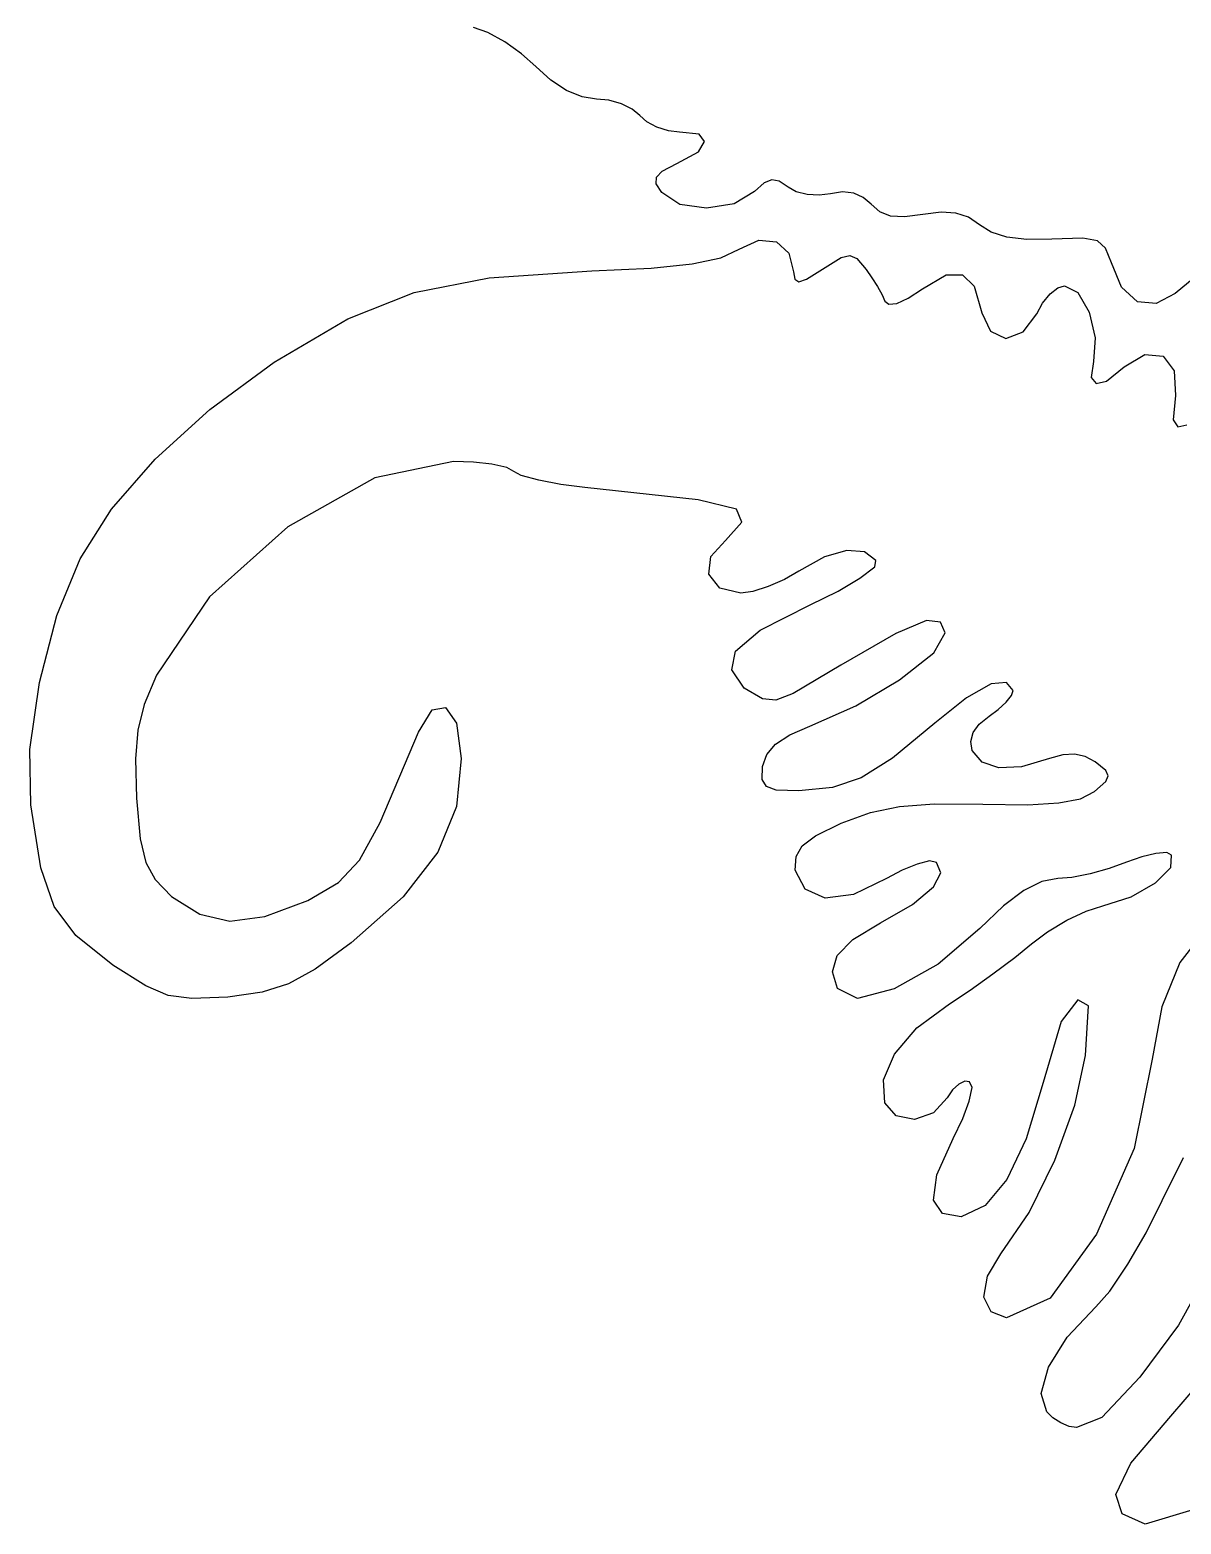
# Model space of a CAD drawing. Header units: metres. Extents: x -276 to 353, y -236 to 239.
# Drawn here: x -268.1 to -163.2, y -134.9 to 1.2 of the extents above; entities that cross this region are included whole.
import ezdxf

# ---------------------------------------------------------------- set-up
doc = ezdxf.new("R2010")
doc.units = ezdxf.units.M
doc.layers.add('Draw', color=2, linetype='CONTINUOUS')

msp = doc.modelspace()

# ---------------------------------------------------------------- linework, layer by layer
at = {"layer": 'draw'}
for p, q in [((-226.38, 0.95), (-227.67, 1.4)), ((-224.84, 0.09), (-226.38, 0.95)), ((-223.3, -1), (-224.84, 0.09)), ((-222.01, -2.17), (-223.3, -1)), ((-220.65, -3.4), (-222.01, -2.17)), ((-219.22, -4.34), (-220.65, -3.4)), ((-217.8, -4.93), (-219.22, -4.34)), ((-216.49, -5.13), (-217.8, -4.93)), ((-215.37, -5.24), (-216.49, -5.13)), ((-214.22, -5.57), (-215.37, -5.24)), ((-213.22, -6.05), (-214.22, -5.57)), ((-212.55, -6.63), (-213.22, -6.05)), ((-211.9, -7.2), (-212.55, -6.63)), ((-210.98, -7.69), (-211.9, -7.2)), ((-209.93, -8.02), (-210.98, -7.69)), ((-208.93, -8.13), (-209.93, -8.02)), ((-207.14, -8.33), (-208.93, -8.13)), ((-207.2, -9.93), (-206.65, -9)), ((-206.65, -9), (-207.14, -8.33)), ((-209.16, -10.99), (-207.2, -9.93)), ((-211.04, -12.84), (-211.03, -12.23)), ((-211.03, -12.23), (-210.5, -11.68)), ((-210.5, -11.68), (-209.16, -10.99)), ((-210.53, -13.65), (-211.04, -12.84)), ((-202.1, -13.53), (-203.95, -14.66)), ((-201.22, -12.77), (-202.1, -13.53)), ((-200.53, -12.49), (-201.22, -12.77)), ((-199.85, -12.61), (-200.53, -12.49)), ((-199.04, -13.14), (-199.85, -12.61)), ((-198.31, -13.56), (-199.04, -13.14)), ((-197.3, -13.82), (-198.31, -13.56)), ((-194.07, -13.59), (-195.18, -13.75)), ((-193.06, -13.7), (-194.07, -13.59)), ((-208.9, -14.73), (-210.53, -13.65)), ((-206.46, -15.07), (-208.9, -14.73)), ((-203.95, -14.66), (-206.46, -15.07)), ((-196.21, -13.89), (-197.3, -13.82)), ((-195.18, -13.75), (-196.21, -13.89)), ((-192.2, -14.08), (-193.06, -13.7)), ((-191.48, -14.71), (-192.2, -14.08)), ((-190.68, -15.4), (-191.48, -14.71)), ((-189.7, -15.78), (-190.68, -15.4)), ((-188.44, -15.85), (-189.7, -15.78)), ((-186.77, -15.64), (-188.44, -15.85)), ((-185.1, -15.44), (-186.77, -15.64)), ((-183.75, -15.52), (-185.1, -15.44)), ((-182.61, -15.89), (-183.75, -15.52)), ((-181.61, -16.57), (-182.61, -15.89)), ((-180.55, -17.25), (-181.61, -16.57)), ((-179.12, -17.7), (-180.55, -17.25)), ((-205.17, -19.58), (-203.5, -18.8)), ((-203.5, -18.8), (-201.7, -17.99)), ((-201.7, -17.99), (-200.08, -18.12)), ((-200.08, -18.12), (-198.97, -19.15)), ((-177.3, -17.91), (-179.12, -17.7)), ((-175.03, -17.89), (-177.3, -17.91)), ((-172.19, -17.81), (-175.03, -17.89)), ((-170.87, -18.05), (-172.19, -17.81)), ((-170.12, -18.72), (-170.87, -18.05)), ((-169.6, -20.03), (-170.12, -18.72)), ((-211.5, -20.52), (-207.78, -20.13)), ((-207.78, -20.13), (-205.17, -19.58)), ((-198.97, -19.15), (-198.55, -20.86)), ((-195.89, -20.61), (-194.21, -19.57)), ((-194.21, -19.57), (-193.42, -19.36)), ((-193.42, -19.36), (-192.77, -19.64)), ((-192.77, -19.64), (-191.92, -20.64)), ((-168.67, -22.27), (-169.6, -20.03)), ((-233.07, -22.75), (-226.24, -21.41)), ((-226.24, -21.41), (-216.92, -20.77)), ((-216.92, -20.77), (-211.5, -20.52)), ((-198.55, -20.86), (-198.42, -21.54)), ((-198.42, -21.54), (-198.06, -21.76)), ((-198.06, -21.76), (-197.37, -21.54)), ((-197.37, -21.54), (-195.89, -20.61)), ((-191.92, -20.64), (-191.4, -21.4)), ((-191.4, -21.4), (-190.89, -22.21)), ((-186.79, -22.41), (-184.63, -21.15)), ((-184.63, -21.15), (-183.15, -21.12)), ((-183.15, -21.12), (-182.1, -22.18)), ((-162.06, -21.41), (-163.78, -22.83)), ((-239.12, -25.15), (-233.07, -22.75)), ((-190.89, -22.21), (-190.47, -22.97)), ((-190.47, -22.97), (-190.23, -23.52)), ((-188.09, -23.27), (-186.79, -22.41)), ((-182.1, -22.18), (-181.4, -24.61)), ((-175.86, -23.71), (-175.18, -22.88)), ((-175.18, -22.88), (-174.47, -22.31)), ((-174.47, -22.31), (-173.87, -22.13)), ((-173.87, -22.13), (-172.65, -22.73)), ((-172.65, -22.73), (-171.63, -24.55)), ((-167.22, -23.58), (-168.67, -22.27)), ((-163.78, -22.83), (-165.51, -23.75)), ((-190.23, -23.52), (-189.85, -23.82)), ((-189.85, -23.82), (-189.13, -23.74)), ((-189.13, -23.74), (-188.09, -23.27)), ((-176.4, -24.7), (-175.86, -23.71)), ((-165.51, -23.75), (-167.22, -23.58)), ((-245.82, -29.1), (-239.12, -25.15)), ((-181.4, -24.61), (-180.6, -26.27)), ((-177.63, -26.34), (-176.4, -24.7)), ((-171.63, -24.55), (-171.07, -26.88)), ((-180.6, -26.27), (-179.2, -26.92)), ((-179.2, -26.92), (-177.63, -26.34)), ((-171.07, -26.88), (-171.24, -29.02)), ((-168.42, -29.51), (-166.54, -28.39)), ((-166.54, -28.39), (-164.89, -28.54)), ((-164.89, -28.54), (-163.87, -29.89)), ((-251.68, -33.41), (-245.82, -29.1)), ((-171.24, -29.02), (-171.44, -30.49)), ((-170.04, -30.82), (-168.42, -29.51)), ((-163.87, -29.89), (-163.77, -32.14)), ((-171.44, -30.49), (-170.99, -31.04)), ((-170.99, -31.04), (-170.04, -30.82)), ((-163.77, -32.14), (-163.98, -34.33)), ((-256.66, -37.91), (-251.68, -33.41)), ((-163.98, -34.33), (-163.54, -34.98)), ((-163.54, -34.98), (-162.72, -34.81)), ((-260.64, -42.49), (-256.66, -37.91)), ((-229.49, -38.13), (-236.67, -39.61)), ((-227.68, -38.19), (-229.49, -38.13)), ((-226.01, -38.39), (-227.68, -38.19)), ((-224.64, -38.68), (-226.01, -38.39)), ((-224, -39.04), (-224.64, -38.68)), ((-223.34, -39.42), (-224, -39.04)), ((-221.72, -39.85), (-223.34, -39.42)), ((-236.67, -39.61), (-244.6, -44.1)), ((-219.73, -40.23), (-221.72, -39.85)), ((-217.55, -40.51), (-219.73, -40.23)), ((-207.21, -41.63), (-217.55, -40.51)), ((-203.73, -42.48), (-207.21, -41.63)), ((-263.49, -47.01), (-260.64, -42.49)), ((-203.26, -43.67), (-203.73, -42.48)), ((-244.6, -44.1), (-251.72, -50.46)), ((-204.73, -45.33), (-203.26, -43.67)), ((-206.08, -46.78), (-204.73, -45.33)), ((-193.68, -46.23), (-195.72, -46.82)), ((-192.08, -46.35), (-193.68, -46.23)), ((-265.61, -52.15), (-263.49, -47.01)), ((-206.26, -48.4), (-206.08, -46.78)), ((-195.72, -46.82), (-198.05, -48.13)), ((-191.04, -47.15), (-192.08, -46.35)), ((-191.13, -47.72), (-191.04, -47.15)), ((-205.24, -49.66), (-206.26, -48.4)), ((-199.37, -48.89), (-200.84, -49.53)), ((-198.05, -48.13), (-199.37, -48.89)), ((-194.47, -49.94), (-192.49, -48.75)), ((-192.49, -48.75), (-191.13, -47.72)), ((-203.34, -50.12), (-205.24, -49.66)), ((-202.25, -49.98), (-203.34, -50.12)), ((-200.84, -49.53), (-202.25, -49.98)), ((-197.02, -51.18), (-194.47, -49.94)), ((-251.72, -50.46), (-256.54, -57.6)), ((-201.58, -53.49), (-197.02, -51.18)), ((-267.2, -58.28), (-265.61, -52.15)), ((-186.44, -52.61), (-189.22, -53.79)), ((-185.16, -52.76), (-186.44, -52.61)), ((-184.72, -53.75), (-185.16, -52.76)), ((-203.82, -55.4), (-201.58, -53.49)), ((-189.22, -53.79), (-194.23, -56.69)), ((-185.76, -55.56), (-184.72, -53.75)), ((-204.17, -57.12), (-203.82, -55.4)), ((-188.9, -58.01), (-185.76, -55.56)), ((-203.02, -58.77), (-204.17, -57.12)), ((-194.23, -56.69), (-198.58, -59.26)), ((-268.08, -64.38), (-267.2, -58.28)), ((-256.54, -57.6), (-257.66, -60.26)), ((-192.88, -60.4), (-188.9, -58.01)), ((-180.54, -58.4), (-182.8, -59.67)), ((-179.16, -58.26), (-180.54, -58.4)), ((-178.55, -59), (-179.16, -58.26)), ((-201.37, -59.75), (-203.02, -58.77)), ((-200.15, -59.88), (-201.37, -59.75)), ((-198.58, -59.26), (-200.15, -59.88)), ((-182.8, -59.67), (-185.66, -61.97)), ((-179.19, -60.05), (-178.69, -59.44)), ((-178.69, -59.44), (-178.55, -59)), ((-257.66, -60.26), (-258.26, -62.61)), ((-232.7, -62.8), (-231.46, -60.75)), ((-231.46, -60.75), (-230.24, -60.55)), ((-230.24, -60.55), (-229.23, -61.97)), ((-197.05, -62.24), (-192.88, -60.4)), ((-180.73, -61.33), (-179.9, -60.71)), ((-179.9, -60.71), (-179.19, -60.05)), ((-229.23, -61.97), (-228.79, -65.2)), ((-198.89, -63.03), (-197.05, -62.24)), ((-185.66, -61.97), (-189.54, -65.17)), ((-182.19, -62.83), (-181.63, -62.06)), ((-181.63, -62.06), (-180.73, -61.33)), ((-258.26, -62.61), (-258.47, -65.22)), ((-236.19, -71.01), (-232.7, -62.8)), ((-200.98, -64.83), (-200.18, -63.88)), ((-200.18, -63.88), (-198.89, -63.03)), ((-182.39, -63.63), (-182.19, -62.83)), ((-182.26, -64.45), (-182.39, -63.63)), ((-268, -69.41), (-268.08, -64.38)), ((-258.47, -65.22), (-258.36, -68.81)), ((-228.79, -65.2), (-229.22, -69.57)), ((-201.37, -65.91), (-200.98, -64.83)), ((-189.54, -65.17), (-192.37, -66.94)), ((-181.37, -65.53), (-182.26, -64.45)), ((-175.22, -65.19), (-177.78, -65.94)), ((-174.01, -64.84), (-175.22, -65.19)), ((-172.95, -64.78), (-174.01, -64.84)), ((-171.98, -65), (-172.95, -64.78)), ((-171.07, -65.49), (-171.98, -65)), ((-201.4, -67.11), (-201.37, -65.91)), ((-179.86, -66.05), (-181.37, -65.53)), ((-177.78, -65.94), (-179.86, -66.05)), ((-170.1, -66.28), (-171.07, -65.49)), ((-169.88, -66.76), (-170.1, -66.28)), ((-201.01, -67.75), (-201.4, -67.11)), ((-200.11, -68.06), (-201.01, -67.75)), ((-194.99, -67.83), (-198.06, -68.13)), ((-192.37, -66.94), (-194.99, -67.83)), ((-171.13, -68.18), (-170.11, -67.27)), ((-170.11, -67.27), (-169.88, -66.76)), ((-258.36, -68.81), (-258.03, -72.5)), ((-198.06, -68.13), (-200.11, -68.06)), ((-188.9, -69.56), (-185.72, -69.32)), ((-185.72, -69.32), (-181.29, -69.36)), ((-181.29, -69.36), (-177.19, -69.41)), ((-177.19, -69.41), (-174.37, -69.24)), ((-174.37, -69.24), (-172.4, -68.85)), ((-172.4, -68.85), (-171.13, -68.18)), ((-267.09, -75.16), (-268, -69.41)), ((-229.22, -69.57), (-230.94, -73.71)), ((-194.2, -71.09), (-191.54, -70.12)), ((-191.54, -70.12), (-188.9, -69.56)), ((-238.06, -74.46), (-236.19, -71.01)), ((-196.54, -72.22), (-194.2, -71.09)), ((-258.03, -72.5), (-257.53, -74.65)), ((-198.31, -74.11), (-197.76, -73.13)), ((-197.76, -73.13), (-196.54, -72.22)), ((-257.53, -74.65), (-256.67, -76.22)), ((-239.96, -76.48), (-238.06, -74.46)), ((-230.94, -73.71), (-234.1, -77.8)), ((-198.38, -75.35), (-198.31, -74.11)), ((-187.29, -74.81), (-188.65, -75.36)), ((-186.15, -74.52), (-187.29, -74.81)), ((-185.52, -74.65), (-186.15, -74.52)), ((-185.13, -75.59), (-185.52, -74.65)), ((-168.23, -74.64), (-169.79, -75.21)), ((-166.82, -74.13), (-168.23, -74.64)), ((-165.55, -73.83), (-166.82, -74.13)), ((-164.56, -73.76), (-165.55, -73.83)), ((-164.13, -74), (-164.56, -73.76)), ((-164.18, -75.13), (-164.13, -74)), ((-265.87, -78.67), (-267.09, -75.16)), ((-197.47, -77.09), (-198.38, -75.35)), ((-190.06, -76.13), (-193.08, -77.58)), ((-188.65, -75.36), (-190.06, -76.13)), ((-185.81, -76.89), (-185.13, -75.59)), ((-174.47, -76.13), (-175.93, -76.4)), ((-173.19, -76.02), (-174.47, -76.13)), ((-171.53, -75.69), (-173.19, -76.02)), ((-169.79, -75.21), (-171.53, -75.69)), ((-165.57, -76.51), (-164.18, -75.13)), ((-256.67, -76.22), (-255.19, -77.76)), ((-242.76, -78.13), (-239.96, -76.48)), ((-195.67, -77.91), (-197.47, -77.09)), ((-187.7, -78.48), (-185.81, -76.89)), ((-177.57, -77.22), (-179.42, -78.61)), ((-175.93, -76.4), (-177.57, -77.22)), ((-167.79, -77.79), (-165.57, -76.51)), ((-263.89, -81.31), (-265.87, -78.67)), ((-255.19, -77.76), (-252.61, -79.38)), ((-246.69, -79.59), (-242.76, -78.13)), ((-234.1, -77.8), (-238.82, -81.99)), ((-193.08, -77.58), (-195.67, -77.91)), ((-190.61, -80.16), (-187.7, -78.48)), ((-179.42, -78.61), (-181.58, -80.66)), ((-171.88, -79.08), (-170.38, -78.61)), ((-170.38, -78.61), (-167.79, -77.79)), ((-252.61, -79.38), (-249.87, -79.99)), ((-249.87, -79.99), (-246.69, -79.59)), ((-193.14, -81.67), (-190.61, -80.16)), ((-175.42, -80.97), (-173.66, -79.92)), ((-173.66, -79.92), (-171.88, -79.08)), ((-260.53, -84), (-263.89, -81.31)), ((-181.58, -80.66), (-185.38, -83.92)), ((-176.88, -82.08), (-175.42, -80.97)), ((-161.25, -81.04), (-163.36, -83.78)), ((-238.82, -81.99), (-242.1, -84.38)), ((-194.57, -83.13), (-193.14, -81.67)), ((-178.4, -83.32), (-176.88, -82.08)), ((-257.53, -85.89), (-260.53, -84)), ((-242.1, -84.38), (-244.53, -85.72)), ((-194.99, -84.61), (-194.57, -83.13)), ((-185.38, -83.92), (-189.37, -86.16)), ((-180.38, -84.81), (-178.4, -83.32)), ((-163.36, -83.78), (-165, -87.8)), ((-244.53, -85.72), (-246.94, -86.48)), ((-194.54, -86.15), (-194.99, -84.61)), ((-182.47, -86.29), (-180.38, -84.81)), ((-255.47, -86.76), (-257.53, -85.89)), ((-253.33, -87.05), (-255.47, -86.76)), ((-250.06, -86.92), (-253.33, -87.05)), ((-246.94, -86.48), (-250.06, -86.92)), ((-192.72, -87.04), (-194.54, -86.15)), ((-189.37, -86.16), (-192.72, -87.04)), ((-184.34, -87.52), (-182.47, -86.29)), ((-187.3, -89.73), (-184.34, -87.52)), ((-172.66, -87.18), (-174.17, -89.13)), ((-171.67, -87.73), (-172.66, -87.18)), ((-171.96, -92.24), (-171.67, -87.73)), ((-165, -87.8), (-165.87, -92.57)), ((-189.35, -92.13), (-187.3, -89.73)), ((-174.17, -89.13), (-175.8, -94.7)), ((-190.36, -94.47), (-189.35, -92.13)), ((-172.94, -96.77), (-171.96, -92.24)), ((-165.87, -92.57), (-167.53, -100.7)), ((-190.22, -96.56), (-190.36, -94.47)), ((-183.49, -94.84), (-184.05, -95.36)), ((-182.95, -94.59), (-183.49, -94.84)), ((-182.51, -94.65), (-182.95, -94.59)), ((-182.54, -96.39), (-182.28, -95.15)), ((-182.28, -95.15), (-182.51, -94.65)), ((-175.8, -94.7), (-177.35, -99.82)), ((-189.19, -97.72), (-190.22, -96.56)), ((-184.54, -96.1), (-185.79, -97.46)), ((-184.05, -95.36), (-184.54, -96.1)), ((-183.11, -97.98), (-182.54, -96.39)), ((-187.54, -98.07), (-189.19, -97.72)), ((-185.79, -97.46), (-187.54, -98.07)), ((-183.99, -99.79), (-183.11, -97.98)), ((-174.75, -101.77), (-172.94, -96.77)), ((-185.5, -103.12), (-183.99, -99.79)), ((-177.35, -99.82), (-179.12, -103.53)), ((-167.53, -100.7), (-170.95, -108.5)), ((-177.09, -106.53), (-174.75, -101.77)), ((-164.98, -105.45), (-163.03, -101.54)), ((-185.8, -105.41), (-185.5, -103.12)), ((-179.12, -103.53), (-181.1, -105.9)), ((-184.99, -106.63), (-185.8, -105.41)), ((-181.1, -105.9), (-183.28, -106.93)), ((-166.44, -108.38), (-164.98, -105.45)), ((-183.28, -106.93), (-184.99, -106.63)), ((-179.66, -110.3), (-177.09, -106.53)), ((-170.95, -108.5), (-175.16, -114.35)), ((-168.11, -111.25), (-166.44, -108.38)), ((-180.89, -112.34), (-179.66, -110.3)), ((-169.74, -113.69), (-168.11, -111.25)), ((-181.21, -114.26), (-180.89, -112.34)), ((-160.69, -111.76), (-163.49, -116.79)), ((-180.55, -115.59), (-181.21, -114.26)), ((-171.01, -115.13), (-169.74, -113.69)), ((-179.16, -116.13), (-180.55, -115.59)), ((-175.16, -114.35), (-179.16, -116.13)), ((-173.61, -117.89), (-171.01, -115.13)), ((-163.49, -116.79), (-167, -121.53)), ((-175.32, -120.63), (-173.61, -117.89)), ((-176, -123.01), (-175.32, -120.63)), ((-167, -121.53), (-170.48, -125.21)), ((-164.19, -125.1), (-161.58, -122.06)), ((-175.49, -124.7), (-176, -123.01)), ((-174.93, -125.24), (-175.49, -124.7)), ((-167.82, -129.38), (-164.19, -125.1)), ((-174.21, -125.71), (-174.93, -125.24)), ((-173.45, -126.02), (-174.21, -125.71)), ((-172.78, -126.13), (-173.45, -126.02)), ((-170.48, -125.21), (-172.78, -126.13)), ((-169.18, -132.22), (-167.82, -129.38)), ((-168.63, -133.97), (-169.18, -132.22)), ((-166.53, -134.92), (-168.63, -133.97)), ((-162.17, -133.61), (-166.53, -134.92))]:
    msp.add_line(p, q, dxfattribs=at)

doc.saveas('drawing.dxf')
